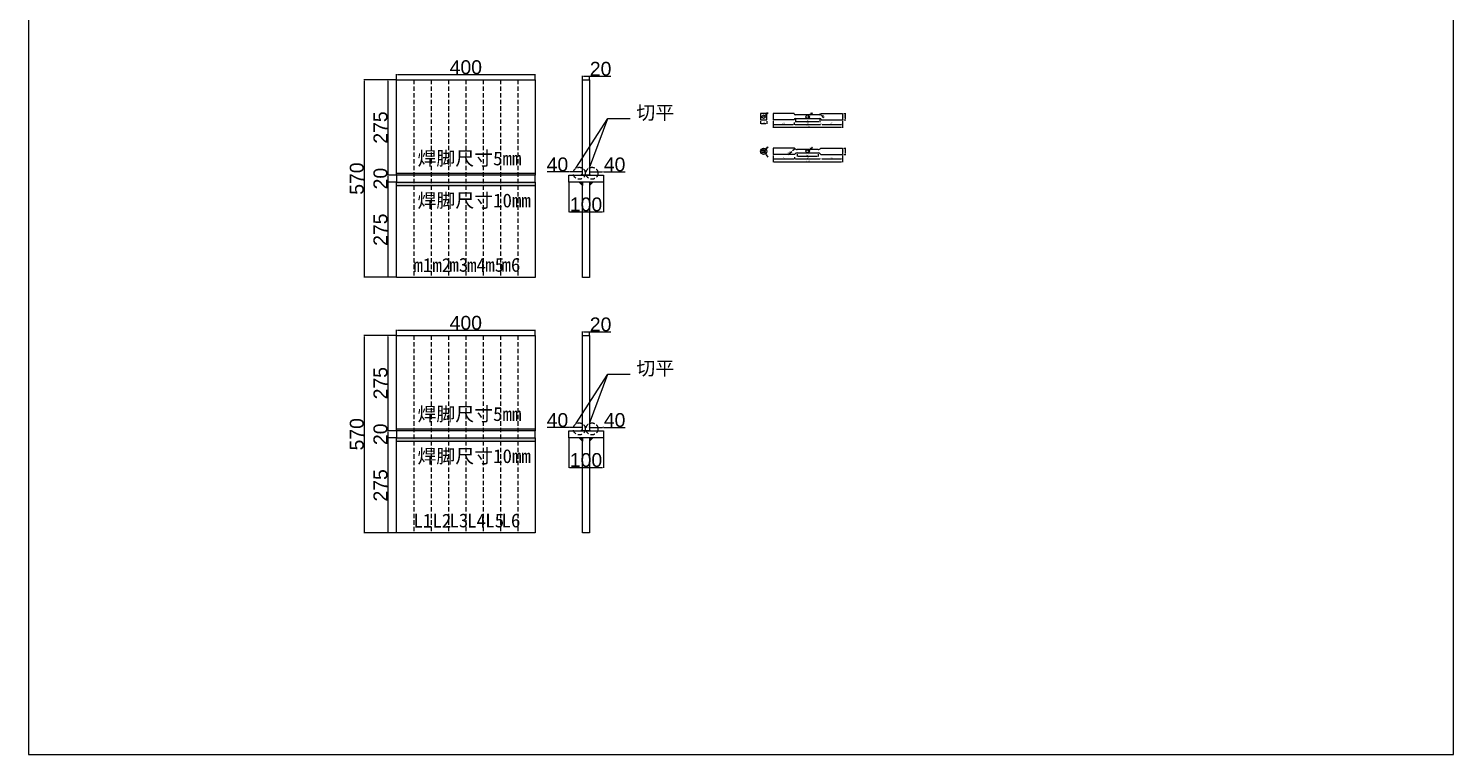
# Model space of a CAD drawing. Header units: millimetres. Extents: x 1508 to 21448, y 743 to 5053.
# Drawn here: x 17334 to 21448, y 792 to 2888 of the extents above; entities that cross this region are included whole.
import ezdxf

# ---------------------------------------------------------------- set-up
doc = ezdxf.new("R2010")
doc.units = ezdxf.units.MM
doc.linetypes.add('DASHED', pattern=[19.05, 12.7, -6.35])
doc.layers.add('尺寸标注', color=6, linetype='Continuous')
doc.layers.add('标号', color=4, linetype='Continuous')
doc.styles.get("Standard").update_dxf_attribs({"font": 'arial.ttf'})
doc.dimstyles.new('ISO-25-old', dxfattribs={"dimtxt": 4, "dimasz": 2.5, "dimexe": 1.25, "dimexo": 0.625, "dimtad": 1, "dimtxsty": 'Standard', "dimcen": 2.5, "dimadec": 0, "dimazin": 0, "dimtfac": 1, "dimtmove": 0, "dimatfit": 3, "dimfxl": 1, "dimarcsym": 0})
doc.dimstyles.new('边框总尺寸', dxfattribs={"dimtxt": 40, "dimasz": 2.5, "dimexe": 1.25, "dimexo": 0.625, "dimtad": 1, "dimtxsty": 'Standard', "dimcen": 2.5, "dimclrd": 6, "dimclre": 6, "dimclrt": 6, "dimadec": 0, "dimazin": 0, "dimtfac": 1, "dimtmove": 0, "dimatfit": 3, "dimfxl": 1, "dimarcsym": 0})

# ---------------------------------------------------------------- blocks, each defined once
blk = doc.blocks.new('*D171')
at = {"color": 0, "lineweight": -2, "transparency": 16777216}
for p, q in [((19484, 2616.2), (19484, 2610.1)), ((19486.5, 2611.3), (19542.5, 2611.3)), ((19545, 2616.2), (19545, 2610.1))]:
    blk.add_line(p, q, dxfattribs=at)
at = {"color": 0, "transparency": 16777216}
for points in [[(19486.5, 2611.7), (19486.5, 2610.9), (19484, 2611.3)], [(19542.5, 2611.7), (19542.5, 2610.9), (19545, 2611.3)]]:
    blk.add_solid(points, dxfattribs=at)
at = {"layer": 'Defpoints', "color": 0, "transparency": 16777216}
for p in [(19484, 2616.8), (19545, 2616.8), (19545, 2611.3)]:
    blk.add_point(p, dxfattribs=at)
at = {"color": 0, "transparency": 16777216, "insert": (19514.5, 2614), "char_height": 4, "attachment_point": 5}
blk.add_mtext('61', dxfattribs=at)
blk = doc.blocks.new('*D172')
at = {"color": 0, "lineweight": -2, "transparency": 16777216}
for p, q in [((19545, 2612), (19545, 2612.6)), ((19547.5, 2611.3), (19620.5, 2611.3)), ((19623, 2612), (19623, 2612.6))]:
    blk.add_line(p, q, dxfattribs=at)
at = {"color": 0, "transparency": 16777216}
for points in [[(19547.5, 2611.7), (19547.5, 2610.9), (19545, 2611.3)], [(19620.5, 2611.7), (19620.5, 2610.9), (19623, 2611.3)]]:
    blk.add_solid(points, dxfattribs=at)
at = {"layer": 'Defpoints', "color": 0, "transparency": 16777216}
for p in [(19545, 2611.3), (19623, 2611.3), (19623, 2611.3)]:
    blk.add_point(p, dxfattribs=at)
at = {"color": 0, "transparency": 16777216, "insert": (19584, 2614), "char_height": 4, "attachment_point": 5}
blk.add_mtext('78', dxfattribs=at)
blk = doc.blocks.new('*D173')
at = {"color": 0, "lineweight": -2, "transparency": 16777216}
for p, q in [((19623, 2612), (19623, 2612.6)), ((19625.5, 2611.3), (19681.5, 2611.3)), ((19684, 2612), (19684, 2612.6))]:
    blk.add_line(p, q, dxfattribs=at)
at = {"color": 0, "transparency": 16777216}
for points in [[(19625.5, 2611.7), (19625.5, 2610.9), (19623, 2611.3)], [(19681.5, 2611.7), (19681.5, 2610.9), (19684, 2611.3)]]:
    blk.add_solid(points, dxfattribs=at)
at = {"layer": 'Defpoints', "color": 0, "transparency": 16777216}
for p in [(19623, 2611.3), (19684, 2611.3), (19684, 2611.3)]:
    blk.add_point(p, dxfattribs=at)
at = {"color": 0, "transparency": 16777216, "insert": (19653.5, 2614), "char_height": 4, "attachment_point": 5}
blk.add_mtext('61', dxfattribs=at)
blk = doc.blocks.new('*D174')
at = {"color": 0, "lineweight": -2, "transparency": 16777216}
for p, q in [((19484, 2621.1), (19484, 2601.5)), ((19486.5, 2602.8), (19681.5, 2602.8)), ((19684, 2621.1), (19684, 2601.5))]:
    blk.add_line(p, q, dxfattribs=at)
at = {"color": 0, "transparency": 16777216}
for points in [[(19486.5, 2603.2), (19486.5, 2602.4), (19484, 2602.8)], [(19681.5, 2603.2), (19681.5, 2602.4), (19684, 2602.8)]]:
    blk.add_solid(points, dxfattribs=at)
at = {"layer": 'Defpoints', "color": 0, "transparency": 16777216}
for p in [(19484, 2621.7), (19684, 2621.7), (19684, 2602.8)]:
    blk.add_point(p, dxfattribs=at)
at = {"color": 0, "transparency": 16777216, "insert": (19584, 2605.5), "char_height": 4, "attachment_point": 5}
blk.add_mtext('200', dxfattribs=at)
blk = doc.blocks.new('*D175')
at = {"color": 0, "lineweight": -2, "transparency": 16777216}
for p, q in [((19549, 2625.1), (19549, 2618)), ((19551.5, 2619.2), (19616.5, 2619.2)), ((19619, 2625.1), (19619, 2618))]:
    blk.add_line(p, q, dxfattribs=at)
at = {"color": 0, "transparency": 16777216}
for points in [[(19551.5, 2619.6), (19551.5, 2618.8), (19549, 2619.2)], [(19616.5, 2619.6), (19616.5, 2618.8), (19619, 2619.2)]]:
    blk.add_solid(points, dxfattribs=at)
at = {"layer": 'Defpoints', "color": 0, "transparency": 16777216}
for p in [(19549, 2625.7), (19619, 2625.7), (19619, 2619.2)]:
    blk.add_point(p, dxfattribs=at)
at = {"color": 0, "transparency": 16777216, "insert": (19584, 2621.9), "char_height": 4, "attachment_point": 5}
blk.add_mtext('70', dxfattribs=at)
blk = doc.blocks.new('*D176')
at = {"color": 0, "lineweight": -2, "transparency": 16777216}
for p, q in [((19688.6, 2642.4), (19693.8, 2642.4)), ((19692.5, 2639.9), (19692.5, 2626.9)), ((19688.6, 2624.4), (19693.8, 2624.4))]:
    blk.add_line(p, q, dxfattribs=at)
at = {"color": 0, "transparency": 16777216}
for points in [[(19692.1, 2639.9), (19693, 2639.9), (19692.5, 2642.4)], [(19692.1, 2626.9), (19693, 2626.9), (19692.5, 2624.4)]]:
    blk.add_solid(points, dxfattribs=at)
at = {"layer": 'Defpoints', "color": 0, "transparency": 16777216}
for p in [(19688, 2642.4), (19688, 2624.4), (19692.5, 2624.4)]:
    blk.add_point(p, dxfattribs=at)
at = {"color": 0, "transparency": 16777216, "insert": (19689.9, 2633.4), "char_height": 4, "attachment_point": 5, "rotation": 90}
blk.add_mtext('18', dxfattribs=at)
blk = doc.blocks.new('*D177')
at = {"color": 0, "lineweight": -2, "transparency": 16777216}
for p, q in [((19619, 2642.4), (19621.8, 2639.6)), ((19630.6, 2630.4), (19623.5, 2637.7))]:
    blk.add_line(p, q, dxfattribs=at)
at = {"color": 0, "transparency": 16777216}
blk.add_solid([(19623.8, 2638), (19623.2, 2637.5), (19621.8, 2639.6)], dxfattribs=at)
at = {"layer": 'Defpoints', "color": 0, "transparency": 16777216}
for p in [(19619, 2642.4), (19621.8, 2639.6)]:
    blk.add_point(p, dxfattribs=at)
at = {"color": 0, "transparency": 16777216, "insert": (19629.8, 2635), "char_height": 4, "attachment_point": 5, "rotation": 313.8096}
blk.add_mtext('R4', dxfattribs=at)
blk = doc.blocks.new('*D178')
at = {"color": 0, "lineweight": -2, "transparency": 16777216}
for p, q in [((19447.6, 2620.1), (19447.6, 2612.7)), ((19450.1, 2614), (19463.1, 2614)), ((19465.6, 2620.1), (19465.6, 2612.7))]:
    blk.add_line(p, q, dxfattribs=at)
at = {"color": 0, "transparency": 16777216}
for points in [[(19450.1, 2614.4), (19450.1, 2613.6), (19447.6, 2614)], [(19463.1, 2614.4), (19463.1, 2613.6), (19465.6, 2614)]]:
    blk.add_solid(points, dxfattribs=at)
at = {"layer": 'Defpoints', "color": 0, "transparency": 16777216}
for p in [(19447.6, 2620.7), (19465.6, 2620.7), (19465.6, 2614)]:
    blk.add_point(p, dxfattribs=at)
at = {"color": 0, "transparency": 16777216, "insert": (19456.6, 2616.6), "char_height": 4, "attachment_point": 5}
blk.add_mtext('18', dxfattribs=at)
blk = doc.blocks.new('*D167')
at = {"color": 0, "lineweight": -2, "transparency": 16777216}
for p, q in [((19456.6, 2633.4), (19460.4, 2636.6)), ((19470.2, 2644.8), (19462.3, 2638.3))]:
    blk.add_line(p, q, dxfattribs=at)
at = {"color": 0, "transparency": 16777216}
blk.add_solid([(19462, 2638.6), (19462.6, 2637.9), (19460.4, 2636.6)], dxfattribs=at)
at = {"layer": 'Defpoints', "color": 0, "transparency": 16777216}
for p in [(19456.6, 2633.4), (19460.4, 2636.6)]:
    blk.add_point(p, dxfattribs=at)
at = {"color": 0, "transparency": 16777216, "insert": (19465.5, 2644.4), "char_height": 4, "attachment_point": 5, "rotation": 39.9103}
blk.add_mtext('R5', dxfattribs=at)
blk = doc.blocks.new('*D168')
at = {"color": 0, "lineweight": -2, "transparency": 16777216}
for p, q in [((19584, 2633.4), (19588, 2636.4)), ((19598.2, 2644.1), (19590, 2637.9))]:
    blk.add_line(p, q, dxfattribs=at)
at = {"color": 0, "transparency": 16777216}
blk.add_solid([(19589.8, 2638.3), (19590.3, 2637.6), (19588, 2636.4)], dxfattribs=at)
at = {"layer": 'Defpoints', "color": 0, "transparency": 16777216}
for p in [(19584, 2633.4), (19588, 2636.4)]:
    blk.add_point(p, dxfattribs=at)
at = {"color": 0, "transparency": 16777216, "insert": (19593.5, 2643.9), "char_height": 4, "attachment_point": 5, "rotation": 36.821}
blk.add_mtext('R5', dxfattribs=at)
blk = doc.blocks.new('*D191')
at = {"layer": 'Defpoints', "color": 0, "transparency": 16777216}
for p in [(18397, 2739.7), (18797, 2755), (18797, 2739.7)]:
    blk.add_point(p, dxfattribs=at)
at = {"layer": '尺寸标注', "color": 6, "lineweight": -2, "transparency": 16777216}
for p, q in [((18397, 2740.3), (18397, 2756.3)), ((18399.5, 2755), (18794.5, 2755)), ((18797, 2740.3), (18797, 2756.3))]:
    blk.add_line(p, q, dxfattribs=at)
at = {"layer": '尺寸标注', "color": 6, "transparency": 16777216}
for points in [[(18399.5, 2755.5), (18399.5, 2754.6), (18397, 2755)], [(18794.5, 2755.5), (18794.5, 2754.6), (18797, 2755)]]:
    blk.add_solid(points, dxfattribs=at)
at = {"layer": '尺寸标注', "color": 6, "transparency": 16777216, "insert": (18597, 2776.1), "char_height": 40, "attachment_point": 5}
blk.add_mtext('400', dxfattribs=at)
blk = doc.blocks.new('*D192')
at = {"layer": 'Defpoints', "color": 0, "transparency": 16777216}
for p in [(18397, 2739.7), (18371.7, 2464.7), (18397, 2464.7)]:
    blk.add_point(p, dxfattribs=at)
at = {"layer": '尺寸标注', "color": 6, "lineweight": -2, "transparency": 16777216}
for p, q in [((18396.3, 2739.7), (18370.5, 2739.7)), ((18371.7, 2737.2), (18371.7, 2467.2)), ((18396.3, 2464.7), (18370.5, 2464.7))]:
    blk.add_line(p, q, dxfattribs=at)
at = {"layer": '尺寸标注', "color": 6, "transparency": 16777216}
for points in [[(18371.3, 2737.2), (18372.1, 2737.2), (18371.7, 2739.7)], [(18371.3, 2467.2), (18372.1, 2467.2), (18371.7, 2464.7)]]:
    blk.add_solid(points, dxfattribs=at)
at = {"layer": '尺寸标注', "color": 6, "transparency": 16777216, "insert": (18350.7, 2602.2), "char_height": 40, "attachment_point": 5, "rotation": 90}
blk.add_mtext('275', dxfattribs=at)
blk = doc.blocks.new('*D193')
at = {"layer": 'Defpoints', "color": 0, "transparency": 16777216}
for p in [(18371.7, 2444.7), (18397, 2464.7), (18397, 2444.7)]:
    blk.add_point(p, dxfattribs=at)
at = {"layer": '尺寸标注', "color": 6, "lineweight": -2, "transparency": 16777216}
for p, q in [((18396.3, 2464.7), (18370.5, 2464.7)), ((18396.3, 2444.7), (18370.5, 2444.7)), ((18371.7, 2462.2), (18371.7, 2447.2))]:
    blk.add_line(p, q, dxfattribs=at)
at = {"layer": '尺寸标注', "color": 6, "transparency": 16777216}
for points in [[(18371.3, 2462.2), (18372.1, 2462.2), (18371.7, 2464.7)], [(18371.3, 2447.2), (18372.1, 2447.2), (18371.7, 2444.7)]]:
    blk.add_solid(points, dxfattribs=at)
at = {"layer": '尺寸标注', "color": 6, "transparency": 16777216, "insert": (18350.7, 2454.7), "char_height": 40, "attachment_point": 5, "rotation": 90}
blk.add_mtext('20', dxfattribs=at)
blk = doc.blocks.new('*D194')
at = {"layer": 'Defpoints', "color": 0, "transparency": 16777216}
for p in [(18397, 2444.7), (18371.7, 2169.7), (18397, 2169.7)]:
    blk.add_point(p, dxfattribs=at)
at = {"layer": '尺寸标注', "color": 6, "lineweight": -2, "transparency": 16777216}
for p, q in [((18396.3, 2444.7), (18370.5, 2444.7)), ((18371.7, 2442.2), (18371.7, 2172.2)), ((18396.3, 2169.7), (18370.5, 2169.7))]:
    blk.add_line(p, q, dxfattribs=at)
at = {"layer": '尺寸标注', "color": 6, "transparency": 16777216}
for points in [[(18371.3, 2442.2), (18372.1, 2442.2), (18371.7, 2444.7)], [(18371.3, 2172.2), (18372.1, 2172.2), (18371.7, 2169.7)]]:
    blk.add_solid(points, dxfattribs=at)
at = {"layer": '尺寸标注', "color": 6, "transparency": 16777216, "insert": (18350.7, 2307.2), "char_height": 40, "attachment_point": 5, "rotation": 90}
blk.add_mtext('275', dxfattribs=at)
blk = doc.blocks.new('*D195')
at = {"layer": 'Defpoints', "color": 0, "transparency": 16777216}
for p in [(18397, 2739.7), (18303.4, 2169.7), (18397, 2169.7)]:
    blk.add_point(p, dxfattribs=at)
at = {"layer": '尺寸标注', "color": 6, "lineweight": -2, "transparency": 16777216}
for p, q in [((18396.3, 2739.7), (18302.2, 2739.7)), ((18303.4, 2737.2), (18303.4, 2172.2)), ((18396.3, 2169.7), (18302.2, 2169.7))]:
    blk.add_line(p, q, dxfattribs=at)
at = {"layer": '尺寸标注', "color": 6, "transparency": 16777216}
for points in [[(18303, 2737.2), (18303.8, 2737.2), (18303.4, 2739.7)], [(18303, 2172.2), (18303.8, 2172.2), (18303.4, 2169.7)]]:
    blk.add_solid(points, dxfattribs=at)
at = {"layer": '尺寸标注', "color": 6, "transparency": 16777216, "insert": (18282.4, 2454.7), "char_height": 40, "attachment_point": 5, "rotation": 90}
blk.add_mtext('570', dxfattribs=at)
blk = doc.blocks.new('*D196')
at = {"layer": 'Defpoints', "color": 0, "transparency": 16777216}
for p in [(18934, 2739.7), (18954, 2750.4), (18954, 2739.7)]:
    blk.add_point(p, dxfattribs=at)
at = {"layer": '尺寸标注', "color": 6, "lineweight": -2, "transparency": 16777216}
for p, q in [((18934, 2740.3), (18934, 2751.7)), ((18936.5, 2750.4), (18951.5, 2750.4)), ((18954, 2740.3), (18954, 2751.7)), ((18954, 2750.4), (19015.6, 2750.4))]:
    blk.add_line(p, q, dxfattribs=at)
at = {"layer": '尺寸标注', "color": 6, "transparency": 16777216}
for points in [[(18936.5, 2750.9), (18936.5, 2750), (18934, 2750.4)], [(18951.5, 2750.9), (18951.5, 2750), (18954, 2750.4)]]:
    blk.add_solid(points, dxfattribs=at)
at = {"layer": '尺寸标注', "color": 6, "transparency": 16777216, "insert": (18986.1, 2771.5), "char_height": 40, "attachment_point": 5}
blk.add_mtext('20', dxfattribs=at)
blk = doc.blocks.new('*D197')
at = {"layer": 'Defpoints', "color": 0, "transparency": 16777216}
for p in [(18894, 2444.7), (18994, 2444.7), (18994, 2359)]:
    blk.add_point(p, dxfattribs=at)
at = {"layer": '尺寸标注', "color": 6, "lineweight": -2, "transparency": 16777216}
for p, q in [((18894, 2444), (18894, 2357.7)), ((18994, 2444), (18994, 2357.7)), ((18896.5, 2359), (18991.5, 2359))]:
    blk.add_line(p, q, dxfattribs=at)
at = {"layer": '尺寸标注', "color": 6, "transparency": 16777216}
for points in [[(18896.5, 2359.4), (18896.5, 2358.6), (18894, 2359)], [(18991.5, 2359.4), (18991.5, 2358.6), (18994, 2359)]]:
    blk.add_solid(points, dxfattribs=at)
at = {"layer": '尺寸标注', "color": 6, "transparency": 16777216, "insert": (18944, 2380), "char_height": 40, "attachment_point": 5}
blk.add_mtext('100', dxfattribs=at)
blk = doc.blocks.new('*D189')
at = {"layer": 'Defpoints', "color": 0, "transparency": 16777216}
for p in [(18954, 2474.3), (18994, 2474.3), (18994, 2474.3)]:
    blk.add_point(p, dxfattribs=at)
at = {"layer": '尺寸标注', "color": 6, "lineweight": -2, "transparency": 16777216}
for p, q in [((18954, 2475), (18954, 2475.6)), ((18956.5, 2474.3), (18991.5, 2474.3)), ((18994, 2475), (18994, 2475.6)), ((18994, 2474.3), (19056.6, 2474.3))]:
    blk.add_line(p, q, dxfattribs=at)
at = {"layer": '尺寸标注', "color": 6, "transparency": 16777216}
for points in [[(18956.5, 2474.7), (18956.5, 2473.9), (18954, 2474.3)], [(18991.5, 2474.7), (18991.5, 2473.9), (18994, 2474.3)]]:
    blk.add_solid(points, dxfattribs=at)
at = {"layer": '尺寸标注', "color": 6, "transparency": 16777216, "insert": (19026.6, 2495.4), "char_height": 40, "attachment_point": 5}
blk.add_mtext('40', dxfattribs=at)
blk = doc.blocks.new('*D190')
at = {"layer": 'Defpoints', "color": 0, "transparency": 16777216}
for p in [(18894, 2474.3), (18894, 2474.3), (18934, 2474.3)]:
    blk.add_point(p, dxfattribs=at)
at = {"layer": '尺寸标注', "color": 6, "lineweight": -2, "transparency": 16777216}
for p, q in [((18894, 2474.3), (18831.5, 2474.3)), ((18894, 2475), (18894, 2475.6)), ((18931.5, 2474.3), (18896.5, 2474.3)), ((18934, 2475), (18934, 2475.6))]:
    blk.add_line(p, q, dxfattribs=at)
at = {"layer": '尺寸标注', "color": 6, "transparency": 16777216}
for points in [[(18896.5, 2474.7), (18896.5, 2473.9), (18894, 2474.3)], [(18931.5, 2474.7), (18931.5, 2473.9), (18934, 2474.3)]]:
    blk.add_solid(points, dxfattribs=at)
at = {"layer": '尺寸标注', "color": 6, "transparency": 16777216, "insert": (18861.5, 2495.4), "char_height": 40, "attachment_point": 5}
blk.add_mtext('40', dxfattribs=at)
blk = doc.blocks.new('*D200')
at = {"layer": 'Defpoints', "color": 0, "transparency": 16777216}
for p in [(18797, 2017), (18397, 2001.6), (18797, 2001.6)]:
    blk.add_point(p, dxfattribs=at)
at = {"layer": '尺寸标注', "color": 6, "lineweight": -2, "transparency": 16777216}
for p, q in [((18397, 2002.3), (18397, 2018.3)), ((18399.5, 2017), (18794.5, 2017)), ((18797, 2002.3), (18797, 2018.3))]:
    blk.add_line(p, q, dxfattribs=at)
at = {"layer": '尺寸标注', "color": 6, "transparency": 16777216}
for points in [[(18399.5, 2017.4), (18399.5, 2016.6), (18397, 2017)], [(18794.5, 2017.4), (18794.5, 2016.6), (18797, 2017)]]:
    blk.add_solid(points, dxfattribs=at)
at = {"layer": '尺寸标注', "color": 6, "transparency": 16777216, "insert": (18597, 2038.1), "char_height": 40, "attachment_point": 5}
blk.add_mtext('400', dxfattribs=at)
blk = doc.blocks.new('*D201')
at = {"layer": 'Defpoints', "color": 0, "transparency": 16777216}
for p in [(18397, 2001.6), (18371.7, 1726.6), (18397, 1726.6)]:
    blk.add_point(p, dxfattribs=at)
at = {"layer": '尺寸标注', "color": 6, "lineweight": -2, "transparency": 16777216}
for p, q in [((18396.3, 2001.6), (18370.5, 2001.6)), ((18371.7, 1999.1), (18371.7, 1729.1)), ((18396.3, 1726.6), (18370.5, 1726.6))]:
    blk.add_line(p, q, dxfattribs=at)
at = {"layer": '尺寸标注', "color": 6, "transparency": 16777216}
for points in [[(18371.3, 1999.1), (18372.1, 1999.1), (18371.7, 2001.6)], [(18371.3, 1729.1), (18372.1, 1729.1), (18371.7, 1726.6)]]:
    blk.add_solid(points, dxfattribs=at)
at = {"layer": '尺寸标注', "color": 6, "transparency": 16777216, "insert": (18350.7, 1864.1), "char_height": 40, "attachment_point": 5, "rotation": 90}
blk.add_mtext('275', dxfattribs=at)
blk = doc.blocks.new('*D202')
at = {"layer": 'Defpoints', "color": 0, "transparency": 16777216}
for p in [(18371.7, 1706.6), (18397, 1726.6), (18397, 1706.6)]:
    blk.add_point(p, dxfattribs=at)
at = {"layer": '尺寸标注', "color": 6, "lineweight": -2, "transparency": 16777216}
for p, q in [((18396.3, 1726.6), (18370.5, 1726.6)), ((18396.3, 1706.6), (18370.5, 1706.6)), ((18371.7, 1724.1), (18371.7, 1709.1))]:
    blk.add_line(p, q, dxfattribs=at)
at = {"layer": '尺寸标注', "color": 6, "transparency": 16777216}
for points in [[(18371.3, 1724.1), (18372.1, 1724.1), (18371.7, 1726.6)], [(18371.3, 1709.1), (18372.1, 1709.1), (18371.7, 1706.6)]]:
    blk.add_solid(points, dxfattribs=at)
at = {"layer": '尺寸标注', "color": 6, "transparency": 16777216, "insert": (18350.7, 1716.6), "char_height": 40, "attachment_point": 5, "rotation": 90}
blk.add_mtext('20', dxfattribs=at)
blk = doc.blocks.new('*D203')
at = {"layer": 'Defpoints', "color": 0, "transparency": 16777216}
for p in [(18397, 1706.6), (18371.7, 1431.6), (18397, 1431.6)]:
    blk.add_point(p, dxfattribs=at)
at = {"layer": '尺寸标注', "color": 6, "lineweight": -2, "transparency": 16777216}
for p, q in [((18396.3, 1706.6), (18370.5, 1706.6)), ((18371.7, 1704.1), (18371.7, 1434.1)), ((18396.3, 1431.6), (18370.5, 1431.6))]:
    blk.add_line(p, q, dxfattribs=at)
at = {"layer": '尺寸标注', "color": 6, "transparency": 16777216}
for points in [[(18371.3, 1704.1), (18372.1, 1704.1), (18371.7, 1706.6)], [(18371.3, 1434.1), (18372.1, 1434.1), (18371.7, 1431.6)]]:
    blk.add_solid(points, dxfattribs=at)
at = {"layer": '尺寸标注', "color": 6, "transparency": 16777216, "insert": (18350.7, 1569.1), "char_height": 40, "attachment_point": 5, "rotation": 90}
blk.add_mtext('275', dxfattribs=at)
blk = doc.blocks.new('*D204')
at = {"layer": 'Defpoints', "color": 0, "transparency": 16777216}
for p in [(18397, 2001.6), (18303.4, 1431.6), (18397, 1431.6)]:
    blk.add_point(p, dxfattribs=at)
at = {"layer": '尺寸标注', "color": 6, "lineweight": -2, "transparency": 16777216}
for p, q in [((18396.3, 2001.6), (18302.2, 2001.6)), ((18303.4, 1999.1), (18303.4, 1434.1)), ((18396.3, 1431.6), (18302.2, 1431.6))]:
    blk.add_line(p, q, dxfattribs=at)
at = {"layer": '尺寸标注', "color": 6, "transparency": 16777216}
for points in [[(18303, 1999.1), (18303.8, 1999.1), (18303.4, 2001.6)], [(18303, 1434.1), (18303.8, 1434.1), (18303.4, 1431.6)]]:
    blk.add_solid(points, dxfattribs=at)
at = {"layer": '尺寸标注', "color": 6, "transparency": 16777216, "insert": (18282.4, 1716.6), "char_height": 40, "attachment_point": 5, "rotation": 90}
blk.add_mtext('570', dxfattribs=at)
blk = doc.blocks.new('*D205')
at = {"layer": 'Defpoints', "color": 0, "transparency": 16777216}
for p in [(18934, 2001.6), (18954, 2012.4), (18954, 2001.6)]:
    blk.add_point(p, dxfattribs=at)
at = {"layer": '尺寸标注', "color": 6, "lineweight": -2, "transparency": 16777216}
for p, q in [((18934, 2002.3), (18934, 2013.7)), ((18936.5, 2012.4), (18951.5, 2012.4)), ((18954, 2002.3), (18954, 2013.7)), ((18954, 2012.4), (19015.6, 2012.4))]:
    blk.add_line(p, q, dxfattribs=at)
at = {"layer": '尺寸标注', "color": 6, "transparency": 16777216}
for points in [[(18936.5, 2012.8), (18936.5, 2012), (18934, 2012.4)], [(18951.5, 2012.8), (18951.5, 2012), (18954, 2012.4)]]:
    blk.add_solid(points, dxfattribs=at)
at = {"layer": '尺寸标注', "color": 6, "transparency": 16777216, "insert": (18986.1, 2033.5), "char_height": 40, "attachment_point": 5}
blk.add_mtext('20', dxfattribs=at)
blk = doc.blocks.new('*D206')
at = {"layer": 'Defpoints', "color": 0, "transparency": 16777216}
for p in [(18894, 1706.6), (18994, 1706.6), (18994, 1621)]:
    blk.add_point(p, dxfattribs=at)
at = {"layer": '尺寸标注', "color": 6, "lineweight": -2, "transparency": 16777216}
for p, q in [((18894, 1706), (18894, 1619.7)), ((18994, 1706), (18994, 1619.7)), ((18896.5, 1621), (18991.5, 1621))]:
    blk.add_line(p, q, dxfattribs=at)
at = {"layer": '尺寸标注', "color": 6, "transparency": 16777216}
for points in [[(18896.5, 1621.4), (18896.5, 1620.5), (18894, 1621)], [(18991.5, 1621.4), (18991.5, 1620.5), (18994, 1621)]]:
    blk.add_solid(points, dxfattribs=at)
at = {"layer": '尺寸标注', "color": 6, "transparency": 16777216, "insert": (18944, 1642), "char_height": 40, "attachment_point": 5}
blk.add_mtext('100', dxfattribs=at)
blk = doc.blocks.new('*D198')
at = {"layer": 'Defpoints', "color": 0, "transparency": 16777216}
for p in [(18954, 1736.3), (18994, 1736.3), (18994, 1736.3)]:
    blk.add_point(p, dxfattribs=at)
at = {"layer": '尺寸标注', "color": 6, "lineweight": -2, "transparency": 16777216}
for p, q in [((18954, 1736.9), (18954, 1737.6)), ((18956.5, 1736.3), (18991.5, 1736.3)), ((18994, 1736.9), (18994, 1737.6)), ((18994, 1736.3), (19056.6, 1736.3))]:
    blk.add_line(p, q, dxfattribs=at)
at = {"layer": '尺寸标注', "color": 6, "transparency": 16777216}
for points in [[(18956.5, 1736.7), (18956.5, 1735.9), (18954, 1736.3)], [(18991.5, 1736.7), (18991.5, 1735.9), (18994, 1736.3)]]:
    blk.add_solid(points, dxfattribs=at)
at = {"layer": '尺寸标注', "color": 6, "transparency": 16777216, "insert": (19026.6, 1757.4), "char_height": 40, "attachment_point": 5}
blk.add_mtext('40', dxfattribs=at)
blk = doc.blocks.new('*D199')
at = {"layer": 'Defpoints', "color": 0, "transparency": 16777216}
for p in [(18894, 1736.3), (18894, 1736.3), (18934, 1736.3)]:
    blk.add_point(p, dxfattribs=at)
at = {"layer": '尺寸标注', "color": 6, "lineweight": -2, "transparency": 16777216}
for p, q in [((18894, 1736.3), (18831.5, 1736.3)), ((18894, 1736.9), (18894, 1737.6)), ((18931.5, 1736.3), (18896.5, 1736.3)), ((18934, 1736.9), (18934, 1737.6))]:
    blk.add_line(p, q, dxfattribs=at)
at = {"layer": '尺寸标注', "color": 6, "transparency": 16777216}
for points in [[(18896.5, 1736.7), (18896.5, 1735.9), (18894, 1736.3)], [(18931.5, 1736.7), (18931.5, 1735.9), (18934, 1736.3)]]:
    blk.add_solid(points, dxfattribs=at)
at = {"layer": '尺寸标注', "color": 6, "transparency": 16777216, "insert": (18861.5, 1757.4), "char_height": 40, "attachment_point": 5}
blk.add_mtext('40', dxfattribs=at)
blk = doc.blocks.new('*D212')
at = {"color": 0, "lineweight": -2, "transparency": 16777216}
for p, q in [((19484, 2516.5), (19484, 2510.4)), ((19486.5, 2511.6), (19543.5, 2511.6)), ((19546, 2516.5), (19546, 2510.4))]:
    blk.add_line(p, q, dxfattribs=at)
at = {"color": 0, "transparency": 16777216}
for points in [[(19486.5, 2512.1), (19486.5, 2511.2), (19484, 2511.6)], [(19543.5, 2512.1), (19543.5, 2511.2), (19546, 2511.6)]]:
    blk.add_solid(points, dxfattribs=at)
at = {"layer": 'Defpoints', "color": 0, "transparency": 16777216}
for p in [(19484, 2517.1), (19546, 2517.1), (19546, 2511.6)]:
    blk.add_point(p, dxfattribs=at)
at = {"color": 0, "transparency": 16777216, "insert": (19515, 2514.3), "char_height": 4, "attachment_point": 5}
blk.add_mtext('62', dxfattribs=at)
blk = doc.blocks.new('*D213')
at = {"color": 0, "lineweight": -2, "transparency": 16777216}
for p, q in [((19546, 2512.3), (19546, 2512.9)), ((19548.5, 2511.6), (19619.5, 2511.6)), ((19622, 2512.3), (19622, 2512.9))]:
    blk.add_line(p, q, dxfattribs=at)
at = {"color": 0, "transparency": 16777216}
for points in [[(19548.5, 2512.1), (19548.5, 2511.2), (19546, 2511.6)], [(19619.5, 2512.1), (19619.5, 2511.2), (19622, 2511.6)]]:
    blk.add_solid(points, dxfattribs=at)
at = {"layer": 'Defpoints', "color": 0, "transparency": 16777216}
for p in [(19546, 2511.6), (19622, 2511.6), (19622, 2511.6)]:
    blk.add_point(p, dxfattribs=at)
at = {"color": 0, "transparency": 16777216, "insert": (19584, 2514.3), "char_height": 4, "attachment_point": 5}
blk.add_mtext('76', dxfattribs=at)
blk = doc.blocks.new('*D214')
at = {"color": 0, "lineweight": -2, "transparency": 16777216}
for p, q in [((19622, 2512.3), (19622, 2512.9)), ((19624.5, 2511.6), (19681.5, 2511.6)), ((19684, 2512.3), (19684, 2512.9))]:
    blk.add_line(p, q, dxfattribs=at)
at = {"color": 0, "transparency": 16777216}
for points in [[(19624.5, 2512.1), (19624.5, 2511.2), (19622, 2511.6)], [(19681.5, 2512.1), (19681.5, 2511.2), (19684, 2511.6)]]:
    blk.add_solid(points, dxfattribs=at)
at = {"layer": 'Defpoints', "color": 0, "transparency": 16777216}
for p in [(19622, 2511.6), (19684, 2511.6), (19684, 2511.6)]:
    blk.add_point(p, dxfattribs=at)
at = {"color": 0, "transparency": 16777216, "insert": (19653, 2514.3), "char_height": 4, "attachment_point": 5}
blk.add_mtext('62', dxfattribs=at)
blk = doc.blocks.new('*D215')
at = {"color": 0, "lineweight": -2, "transparency": 16777216}
for p, q in [((19484, 2521.4), (19484, 2501.9)), ((19684, 2521.4), (19684, 2501.9)), ((19486.5, 2503.1), (19681.5, 2503.1))]:
    blk.add_line(p, q, dxfattribs=at)
at = {"color": 0, "transparency": 16777216}
for points in [[(19486.5, 2503.5), (19486.5, 2502.7), (19484, 2503.1)], [(19681.5, 2503.5), (19681.5, 2502.7), (19684, 2503.1)]]:
    blk.add_solid(points, dxfattribs=at)
at = {"layer": 'Defpoints', "color": 0, "transparency": 16777216}
for p in [(19484, 2522), (19684, 2522), (19684, 2503.1)]:
    blk.add_point(p, dxfattribs=at)
at = {"color": 0, "transparency": 16777216, "insert": (19584, 2505.8), "char_height": 4, "attachment_point": 5}
blk.add_mtext('200', dxfattribs=at)
blk = doc.blocks.new('*D216')
at = {"color": 0, "lineweight": -2, "transparency": 16777216}
for p, q in [((19554, 2525.4), (19554, 2518.3)), ((19556.5, 2519.5), (19611.5, 2519.5)), ((19614, 2525.4), (19614, 2518.3))]:
    blk.add_line(p, q, dxfattribs=at)
at = {"color": 0, "transparency": 16777216}
for points in [[(19556.5, 2519.9), (19556.5, 2519.1), (19554, 2519.5)], [(19611.5, 2519.9), (19611.5, 2519.1), (19614, 2519.5)]]:
    blk.add_solid(points, dxfattribs=at)
at = {"layer": 'Defpoints', "color": 0, "transparency": 16777216}
for p in [(19554, 2526), (19614, 2526), (19614, 2519.5)]:
    blk.add_point(p, dxfattribs=at)
at = {"color": 0, "transparency": 16777216, "insert": (19584, 2522.2), "char_height": 4, "attachment_point": 5}
blk.add_mtext('60', dxfattribs=at)
blk = doc.blocks.new('*D217')
at = {"color": 0, "lineweight": -2, "transparency": 16777216}
for p, q in [((19688.6, 2542.7), (19693.8, 2542.7)), ((19688.6, 2524.7), (19693.8, 2524.7)), ((19692.5, 2540.2), (19692.5, 2527.2))]:
    blk.add_line(p, q, dxfattribs=at)
at = {"color": 0, "transparency": 16777216}
for points in [[(19692.1, 2540.2), (19693, 2540.2), (19692.5, 2542.7)], [(19692.1, 2527.2), (19693, 2527.2), (19692.5, 2524.7)]]:
    blk.add_solid(points, dxfattribs=at)
at = {"layer": 'Defpoints', "color": 0, "transparency": 16777216}
for p in [(19688, 2542.7), (19688, 2524.7), (19692.5, 2524.7)]:
    blk.add_point(p, dxfattribs=at)
at = {"color": 0, "transparency": 16777216, "insert": (19689.9, 2533.7), "char_height": 4, "attachment_point": 5, "rotation": 90}
blk.add_mtext('18', dxfattribs=at)
blk = doc.blocks.new('*D220')
at = {"color": 0, "lineweight": -2, "transparency": 16777216}
for p, q in [((19456.6, 2533.7), (19460.4, 2537)), ((19470.2, 2545.1), (19462.3, 2538.6))]:
    blk.add_line(p, q, dxfattribs=at)
at = {"color": 0, "transparency": 16777216}
blk.add_solid([(19462, 2538.9), (19462.6, 2538.2), (19460.4, 2537)], dxfattribs=at)
at = {"layer": 'Defpoints', "color": 0, "transparency": 16777216}
for p in [(19456.6, 2533.7), (19460.4, 2537)]:
    blk.add_point(p, dxfattribs=at)
at = {"color": 0, "transparency": 16777216, "insert": (19465.5, 2544.7), "char_height": 4, "attachment_point": 5, "rotation": 39.9103}
blk.add_mtext('R5', dxfattribs=at)
blk = doc.blocks.new('*D221')
at = {"color": 0, "lineweight": -2, "transparency": 16777216}
for p, q in [((19584, 2533.7), (19588, 2536.7)), ((19598.2, 2544.4), (19590, 2538.2))]:
    blk.add_line(p, q, dxfattribs=at)
at = {"color": 0, "transparency": 16777216}
blk.add_solid([(19589.8, 2538.6), (19590.3, 2537.9), (19588, 2536.7)], dxfattribs=at)
at = {"layer": 'Defpoints', "color": 0, "transparency": 16777216}
for p in [(19584, 2533.7), (19588, 2536.7)]:
    blk.add_point(p, dxfattribs=at)
at = {"color": 0, "transparency": 16777216, "insert": (19593.5, 2544.2), "char_height": 4, "attachment_point": 5, "rotation": 36.821}
blk.add_mtext('R5', dxfattribs=at)
blk = doc.blocks.new('*D223')
at = {"color": 0, "lineweight": -2, "transparency": 16777216}
for p, q in [((19528, 2524.5), (19538.3, 2532.9)), ((19548.1, 2540.7), (19540.3, 2534.4))]:
    blk.add_line(p, q, dxfattribs=at)
at = {"color": 0, "transparency": 16777216}
blk.add_solid([(19538.1, 2533.2), (19538.6, 2532.6), (19540.3, 2534.4)], dxfattribs=at)
at = {"layer": 'Defpoints', "color": 0, "transparency": 16777216}
for p in [(19540.3, 2534.4), (19548.1, 2540.7)]:
    blk.add_point(p, dxfattribs=at)
at = {"color": 0, "transparency": 16777216, "insert": (19530.5, 2530), "char_height": 4, "attachment_point": 5, "rotation": 38.9134}
blk.add_mtext('R10', dxfattribs=at)
blk = doc.blocks.new('*D224')
at = {"color": 0, "lineweight": -2, "transparency": 16777216}
for p, q in [((19456.6, 2533.7), (19462.1, 2526.6)), ((19469.8, 2516.5), (19463.6, 2524.6))]:
    blk.add_line(p, q, dxfattribs=at)
at = {"color": 0, "transparency": 16777216}
blk.add_solid([(19463.9, 2524.9), (19463.2, 2524.4), (19462.1, 2526.6)], dxfattribs=at)
at = {"layer": 'Defpoints', "color": 0, "transparency": 16777216}
for p in [(19456.6, 2533.7), (19462.1, 2526.6)]:
    blk.add_point(p, dxfattribs=at)
at = {"color": 0, "transparency": 16777216, "insert": (19469.6, 2521.2), "char_height": 4, "attachment_point": 5, "rotation": 307.5782}
blk.add_mtext('R9', dxfattribs=at)

msp = doc.modelspace()

# ---------------------------------------------------------------- hatches: boundary and pattern name
h = msp.add_hatch(color=256)
h.dxf.hatch_style = 1
h.paths.add_polyline_path([(18796.968, 2469.654), (18396.968, 2469.654), (18396.968, 2464.654), (18796.968, 2464.654)])
h.paths.add_polyline_path([(18796.968, 2444.654), (18396.968, 2444.654), (18396.968, 2434.654), (18796.968, 2434.654)])
h = msp.add_hatch(color=256)
h.dxf.hatch_style = 1
h.paths.add_polyline_path([(18934.049, 2469.654), (18929.049, 2464.654), (18934.049, 2464.654)])
h = msp.add_hatch(color=256)
h.dxf.hatch_style = 1
h.paths.add_polyline_path([(18954.049, 2469.654), (18959.049, 2464.654), (18954.049, 2464.654)])
h = msp.add_hatch(color=256)
h.dxf.hatch_style = 1
h.paths.add_polyline_path([(18934.049, 2444.654), (18924.049, 2444.654), (18934.049, 2434.654)])
h = msp.add_hatch(color=256)
h.dxf.hatch_style = 1
h.paths.add_polyline_path([(18954.049, 2444.654), (18964.049, 2444.654), (18954.049, 2434.654)])
h = msp.add_hatch(color=256)
h.dxf.hatch_style = 1
h.paths.add_polyline_path([(18796.968, 1731.629), (18396.968, 1731.629), (18396.968, 1726.629), (18796.968, 1726.629)])
h.paths.add_polyline_path([(18796.968, 1706.629), (18396.968, 1706.629), (18396.968, 1696.629), (18796.968, 1696.629)])
h = msp.add_hatch(color=256)
h.dxf.hatch_style = 1
h.paths.add_polyline_path([(18934.049, 1731.629), (18929.049, 1726.629), (18934.049, 1726.629)])
h = msp.add_hatch(color=256)
h.dxf.hatch_style = 1
h.paths.add_polyline_path([(18954.049, 1731.629), (18959.049, 1726.629), (18954.049, 1726.629)])
h = msp.add_hatch(color=256)
h.dxf.hatch_style = 1
h.paths.add_polyline_path([(18934.049, 1706.629), (18924.049, 1706.629), (18934.049, 1696.629)])
h = msp.add_hatch(color=256)
h.dxf.hatch_style = 1
h.paths.add_polyline_path([(18954.049, 1706.629), (18964.049, 1706.629), (18954.049, 1696.629)])

# ---------------------------------------------------------------- linework, layer by layer
for p, q in [((18396.968, 2739.654), (18796.968, 2739.654)), ((18396.968, 2464.654), (18396.968, 2739.654)), ((18796.968, 2739.654), (18796.968, 2464.654)), ((18934.049, 2739.654), (18954.049, 2739.654)), ((18934.049, 2464.654), (18934.049, 2739.654)), ((18954.049, 2739.654), (18954.049, 2464.654)), ((19447.564, 2642.438), (19447.564, 2624.438)), ((19465.564, 2642.438), (19447.564, 2642.438)), ((19465.564, 2624.438), (19465.564, 2642.438)), ((19545.044, 2642.438), (19484.044, 2642.438)), ((19484.044, 2642.438), (19484.044, 2624.438)), ((19559.044, 2638.438), (19549.044, 2638.438)), ((19609.044, 2638.438), (19559.044, 2638.438)), ((19619.044, 2638.438), (19609.044, 2638.438)), ((19623.044, 2642.438), (19684.044, 2642.438)), ((19684.044, 2642.438), (19684.044, 2624.438)), ((19447.564, 2624.438), (19465.564, 2624.438)), ((19545.044, 2624.438), (19484.044, 2624.438)), ((19549.044, 2628.438), (19559.044, 2628.438)), ((19559.044, 2628.438), (19609.044, 2628.438)), ((19609.044, 2628.438), (19619.044, 2628.438)), ((19623.044, 2624.438), (19684.044, 2624.438)), ((19546.044, 2542.747), (19484.044, 2542.747)), ((19484.044, 2542.747), (19484.044, 2524.747)), ((19546.044, 2524.747), (19484.044, 2524.747)), ((19614.044, 2538.747), (19554.044, 2538.747)), ((19554.044, 2528.747), (19614.044, 2528.747)), ((19622.044, 2542.747), (19684.044, 2542.747)), ((19622.044, 2524.747), (19684.044, 2524.747)), ((19684.044, 2542.747), (19684.044, 2524.747)), ((18796.968, 2469.654), (18396.968, 2469.654)), ((18934.049, 2469.654), (18929.049, 2464.654)), ((18934.049, 2464.654), (18934.049, 2469.654)), ((18796.968, 2464.654), (18396.968, 2464.654)), ((18396.968, 2464.654), (18396.968, 2444.654)), ((18396.968, 2444.654), (18796.968, 2444.654)), ((18396.968, 2169.654), (18396.968, 2444.654)), ((18396.968, 2434.654), (18796.968, 2434.654)), ((18796.968, 2444.654), (18796.968, 2464.654)), ((18796.968, 2444.654), (18796.968, 2169.654)), ((18894.049, 2464.654), (18994.049, 2464.654)), ((18894.049, 2444.654), (18894.049, 2464.654)), ((18994.049, 2444.654), (18894.049, 2444.654)), ((18934.049, 2444.654), (18924.049, 2444.654)), ((18934.049, 2434.654), (18924.049, 2444.654)), ((18934.049, 2464.654), (18929.049, 2464.654)), ((18954.049, 2464.654), (18934.049, 2464.654)), ((18934.049, 2169.654), (18934.049, 2444.654)), ((18934.049, 2444.654), (18934.049, 2434.654)), ((18954.049, 2444.654), (18954.049, 2169.654)), ((18954.049, 2434.654), (18964.049, 2444.654)), ((18994.049, 2464.654), (18994.049, 2444.654)), ((18796.968, 2169.654), (18396.968, 2169.654)), ((18954.049, 2169.654), (18934.049, 2169.654)), ((18396.968, 2001.629), (18796.968, 2001.629)), ((18396.968, 1726.629), (18396.968, 2001.629)), ((18796.968, 2001.629), (18796.968, 1726.629)), ((18934.049, 2001.629), (18954.049, 2001.629)), ((18934.049, 1726.629), (18934.049, 2001.629)), ((18954.049, 2001.629), (18954.049, 1726.629)), ((18796.968, 1731.629), (18396.968, 1731.629)), ((18934.049, 1731.629), (18929.049, 1726.629)), ((18934.049, 1726.629), (18934.049, 1731.629)), ((18796.968, 1726.629), (18396.968, 1726.629)), ((18396.968, 1726.629), (18396.968, 1706.629)), ((18396.968, 1706.629), (18796.968, 1706.629)), ((18396.968, 1431.629), (18396.968, 1706.629)), ((18396.968, 1696.629), (18796.968, 1696.629)), ((18796.968, 1706.629), (18796.968, 1726.629)), ((18796.968, 1706.629), (18796.968, 1431.629)), ((18894.049, 1726.629), (18994.049, 1726.629)), ((18894.049, 1706.629), (18894.049, 1726.629)), ((18994.049, 1706.629), (18894.049, 1706.629)), ((18934.049, 1706.629), (18924.049, 1706.629)), ((18934.049, 1696.629), (18924.049, 1706.629)), ((18934.049, 1726.629), (18929.049, 1726.629)), ((18954.049, 1726.629), (18934.049, 1726.629)), ((18934.049, 1431.629), (18934.049, 1706.629)), ((18934.049, 1706.629), (18934.049, 1696.629)), ((18954.049, 1706.629), (18954.049, 1431.629)), ((18954.049, 1696.629), (18964.049, 1706.629)), ((18994.049, 1726.629), (18994.049, 1706.629)), ((18796.968, 1431.629), (18396.968, 1431.629)), ((18954.049, 1431.629), (18934.049, 1431.629))]:
    msp.add_line(p, q)
at = {"linetype": 'DASHED'}
for p, q in [((18446.968, 2739.654), (18446.968, 2169.654)), ((18496.968, 2739.654), (18496.968, 2169.654)), ((18546.968, 2739.654), (18546.968, 2169.654)), ((18596.968, 2739.654), (18596.968, 2169.654)), ((18646.968, 2739.654), (18646.968, 2169.654)), ((18696.968, 2739.654), (18696.968, 2169.654)), ((18746.968, 2739.654), (18746.968, 2169.654)), ((18446.968, 2001.629), (18446.968, 1431.629)), ((18496.968, 2001.629), (18496.968, 1431.629)), ((18546.968, 2001.629), (18546.968, 1431.629)), ((18596.968, 2001.629), (18596.968, 1431.629)), ((18646.968, 2001.629), (18646.968, 1431.629)), ((18696.968, 2001.629), (18696.968, 1431.629)), ((18746.968, 2001.629), (18746.968, 1431.629))]:
    msp.add_line(p, q, dxfattribs=at)
for centre, radius in [((19456.564, 2633.438), 5), ((19584.044, 2633.438), 5), ((19456.564, 2533.747), 9), ((19456.564, 2533.747), 5), ((19584.044, 2533.747), 5)]:
    msp.add_circle(centre, radius)
for centre, radius, start, end in [((19549.044, 2642.438), 4, 180, 270), ((19619.044, 2642.438), 4, 270, 0), ((19549.044, 2624.438), 4, 90, 180), ((19619.044, 2624.438), 4, 0, 90), ((19554.044, 2548.747), 10, 216.869898, 270), ((19554.044, 2518.747), 10, 90, 143.130102), ((19614.044, 2548.747), 10, 270, 323.130102), ((19614.044, 2518.747), 10, 36.869898, 90)]:
    msp.add_arc(centre, radius, start, end)
at = {"layer": '尺寸标注'}
for p, q in [((17334.454, 4571.092), (17334.454, 792.076)), ((21448.384, 792.076), (21448.384, 4571.092)), ((18914.982, 2484.564), (19007.287, 2628.112)), ((18954.049, 2485.856), (19007.287, 2628.112)), ((19007.287, 2628.112), (19071.239, 2628.112)), ((18914.982, 1746.539), (19007.287, 1890.088)), ((18954.049, 1747.831), (19007.287, 1890.088)), ((19007.287, 1890.088), (19071.239, 1890.088)), ((17334.454, 792.076), (21448.384, 792.076))]:
    msp.add_line(p, q, dxfattribs=at)
at = {"layer": '尺寸标注', "linetype": 'DASHED'}
for centre in [(18924.515, 2470.133), (18961.256, 2470.133), (18924.515, 1732.108), (18961.256, 1732.108)]:
    msp.add_circle(centre, 17.296, dxfattribs=at)

# ---------------------------------------------------------------- texts
at = {"layer": '尺寸标注', "char_height": 40, "attachment_point": 7}
for insert in [(19089.438, 2554.243), (19089.438, 1816.219)]:
    msp.add_mtext_dynamic_manual_height_columns('{\\fSimSun|b0|i0|c134|p2;切平\\P} ', width=430.68363, gutter_width=12.5, heights=[0], dxfattribs=dict(at, insert=insert))
at = {"layer": '标号', "char_height": 40, "attachment_point": 7}
for s, insert in [('{\\fSimSun|b0|i0|c134|p2;焊脚尺寸5mm\\P} ', (18457.512, 2421.799)), ('{\\fSimSun|b0|i0|c134|p2;焊脚尺寸10mm\\P} ', (18457.512, 2300.34)), ('{\\fSimSun|b0|i0|c134|p2;m1\\P} ', (18445.942, 2118.509)), ('{\\fSimSun|b0|i0|c134|p2;m2\\P} ', (18500.537, 2118.509)), ('{\\fSimSun|b0|i0|c134|p2;m3\\P} ', (18549.533, 2118.509)), ('{\\fSimSun|b0|i0|c134|p2;m4\\P} ', (18600.629, 2118.509)), ('{\\fSimSun|b0|i0|c134|p2;m5\\P} ', (18653.125, 2118.509)), ('{\\fSimSun|b0|i0|c134|p2;m6\\P} ', (18700.021, 2118.509)), ('{\\fSimSun|b0|i0|c134|p2;焊脚尺寸5mm\\P} ', (18457.512, 1683.774)), ('{\\fSimSun|b0|i0|c134|p2;焊脚尺寸10mm\\P} ', (18457.512, 1562.315)), ('{\\fSimSun|b0|i0|c134|p2;L1\\P} ', (18445.942, 1380.484)), ('{\\fSimSun|b0|i0|c134|p2;L2\\P} ', (18500.537, 1380.484)), ('{\\fSimSun|b0|i0|c134|p2;L3\\P} ', (18549.533, 1380.484)), ('{\\fSimSun|b0|i0|c134|p2;L4\\P} ', (18600.629, 1380.484)), ('{\\fSimSun|b0|i0|c134|p2;L5\\P} ', (18653.125, 1380.484)), ('{\\fSimSun|b0|i0|c134|p2;L6\\P} ', (18700.021, 1380.484))]:
    msp.add_mtext_dynamic_manual_height_columns(s, width=430.68363, gutter_width=12.5, heights=[0], dxfattribs=dict(at, insert=insert))

# ---------------------------------------------------------------- dimensions: what is measured, and where the dimension line sits
for center, mpoint, picture, middle in [((19456.564, 2633.438), (19460.399, 2636.646), '*D167', (19465.493, 2644.373)), ((19584.044, 2633.438), (19588.047, 2636.435), '*D168', (19593.55, 2643.876)), ((19619.044, 2642.438), (19621.813, 2639.552), '*D177', (19629.828, 2634.988)), ((19456.564, 2533.747), (19460.399, 2536.955), '*D220', (19465.493, 2544.682)), ((19456.564, 2533.747), (19462.053, 2526.614), '*D224', (19467.452, 2519.597)), ((19548.068, 2540.729), (19540.287, 2534.447), '*D223', (19530.522, 2529.992)), ((19584.044, 2533.747), (19588.047, 2536.743), '*D221', (19593.55, 2544.185))]:
    dim = msp.add_radius_dim(center=center, mpoint=mpoint, dimstyle='ISO-25-old')
    dim.commit()
    dim.dimension.update_dxf_attribs({"geometry": picture, "text_midpoint": middle})
for p1, p2, distance, picture, middle in [((19688.001, 2642.438), (19688.001, 2624.438), 4.541, '*D176', (19689.874, 2633.438)), ((19447.564, 2620.693), (19465.564, 2620.693), -6.716, '*D178', (19456.564, 2616.644)), ((19484.044, 2621.733), (19684.044, 2621.733), -18.936, '*D174', (19584.044, 2605.464)), ((19484.044, 2616.814), (19545.044, 2616.814), -5.487, '*D171', (19514.544, 2613.995)), ((19545.044, 2611.328), (19623.044, 2611.328), 0, '*D172', (19584.044, 2613.995)), ((19549.044, 2625.733), (19619.044, 2625.733), -6.517, '*D175', (19584.044, 2621.884)), ((19623.044, 2611.328), (19684.044, 2611.328), 0, '*D173', (19653.544, 2613.995)), ((19484.044, 2522.042), (19684.044, 2522.042), -18.936, '*D215', (19584.044, 2505.773)), ((19484.044, 2517.123), (19546.044, 2517.123), -5.487, '*D212', (19515.044, 2514.303)), ((19546.044, 2511.636), (19622.044, 2511.636), 0, '*D213', (19584.044, 2514.303)), ((19554.044, 2526.042), (19614.044, 2526.042), -6.517, '*D216', (19584.044, 2522.192)), ((19622.044, 2511.636), (19684.044, 2511.636), 0, '*D214', (19653.044, 2514.303)), ((19688.001, 2542.747), (19688.001, 2524.747), 4.541, '*D217', (19689.874, 2533.747))]:
    dim = msp.add_aligned_dim(p1=p1, p2=p2, distance=distance, dimstyle='ISO-25-old')
    dim.commit()
    dim.dimension.update_dxf_attribs({"geometry": picture, "text_midpoint": middle})
at = {"layer": '尺寸标注'}
for p1, p2, distance, picture, middle in [((18396.968, 2739.654), (18796.968, 2739.654), 15.387, '*D191', (18596.968, 2776.089)), ((18934.049, 2739.654), (18954.049, 2739.654), 10.78, '*D196', (18986.096, 2771.482)), ((18396.968, 2739.654), (18396.968, 2169.654), -93.535, '*D195', (18282.385, 2454.654)), ((18396.968, 2739.654), (18396.968, 2464.654), -25.252, '*D192', (18350.668, 2602.154)), ((18934.049, 2474.332), (18894.049, 2474.332), 0, '*D190', (18861.538, 2495.38)), ((18954.049, 2474.332), (18994.049, 2474.332), 0, '*D189', (19026.56, 2495.38)), ((18396.968, 2444.654), (18396.968, 2169.654), -25.252, '*D194', (18350.668, 2307.154)), ((18894.049, 2444.654), (18994.049, 2444.654), -85.664, '*D197', (18944.049, 2380.038)), ((18396.968, 2001.629), (18796.968, 2001.629), 15.387, '*D200', (18596.968, 2038.064)), ((18934.049, 2001.629), (18954.049, 2001.629), 10.78, '*D205', (18986.096, 2033.457)), ((18396.968, 2001.629), (18396.968, 1431.629), -93.535, '*D204', (18282.385, 1716.629)), ((18396.968, 2001.629), (18396.968, 1726.629), -25.252, '*D201', (18350.668, 1864.129)), ((18934.049, 1736.307), (18894.049, 1736.307), 0, '*D199', (18861.538, 1757.355)), ((18954.049, 1736.307), (18994.049, 1736.307), 0, '*D198', (19026.56, 1757.355)), ((18396.968, 1706.629), (18396.968, 1431.629), -25.252, '*D203', (18350.668, 1569.129)), ((18894.049, 1706.629), (18994.049, 1706.629), -85.664, '*D206', (18944.049, 1642.013))]:
    dim = msp.add_aligned_dim(p1=p1, p2=p2, distance=distance, dimstyle='边框总尺寸', dxfattribs=at)
    dim.commit()
    dim.dimension.update_dxf_attribs({"geometry": picture, "text_midpoint": middle})
for base, p1, p2, picture, middle in [((18371.716, 2444.654), (18396.968, 2464.654), (18396.968, 2444.654), '*D193', (18371.716, 2454.654)), ((18371.716, 1706.629), (18396.968, 1726.629), (18396.968, 1706.629), '*D202', (18371.716, 1716.629))]:
    dim = msp.add_linear_dim(base=base, p1=p1, p2=p2, angle=270, dimstyle='边框总尺寸', dxfattribs=at)
    dim.commit()
    dim.dimension.update_dxf_attribs({"geometry": picture, "text_midpoint": middle, "dimtype": 161})

doc.saveas('drawing.dxf')
